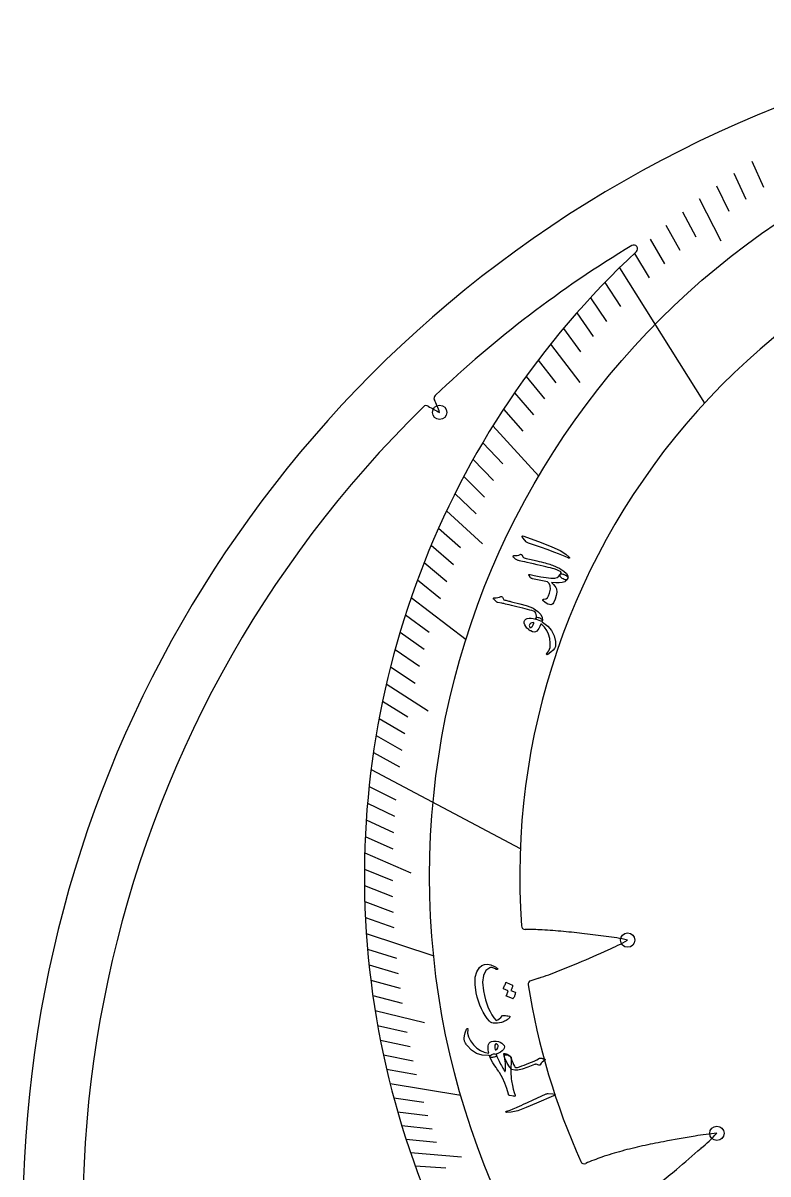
# Model space of a CAD drawing. Header units: millimetres. Extents: x -79 to 79, y -79 to 79.
# Drawn here: x -79.2 to -29.8, y 2.9 to 79.2 of the extents above; entities that cross this region are included whole.
import ezdxf

# ---------------------------------------------------------------- set-up
doc = ezdxf.new("R2010")
doc.units = ezdxf.units.MM
for name, color, linetype in [('CUT_INNER', 6, 'Continuous'), ('CUT_OUTER', 1, 'Continuous'), ('ENGRAVE', 7, 'Continuous'), ('ENGRAVE_FINE', 8, 'Continuous'), ('TEXT', 5, 'Continuous')]:
    doc.layers.add(name, color=color, linetype=linetype)

msp = doc.modelspace()

# ---------------------------------------------------------------- linework, layer by layer
at = {"layer": 'CUT_INNER'}
msp.add_lwpolyline([(-45.011, 15.858), (-45.534, 15.692)], dxfattribs=at)
for centre, radius, start, end in [((-0.001, 22.632), 46.271, 92.28327, 184.09645), ((-0.019, 0.022), 75.211, 121.06633, 133.59209), ((-38.701, 64.232), 0.25, 313.06728, 121.11328), ((0, 22.632), 56.568, 132.93161, 238.00866), ((-51.706, 54.313), 0.25, 133.41797, 205.85714), ((-58.737, 50.824), 7.599, 19.65791, 26.41783), ((0, 0), 75.24, 134.40007, 268.5993), ((-52.468, 53.578), 0.25, 58.51786, 134.47266), ((-48.457, 60.023), 7.341, 238.0917, 244.81588), ((-45.904, 19.345), 0.25, 184.04297, 269.25179), ((-45.955, -0.46), 19.555, 86.57459, 89.86118), ((-46.821, -17.111), 36.228, 84.54739, 86.7803), ((-49.333, -43.59), 62.826, 83.26556, 84.5614), ((-53.868, -82.754), 102.252, 82.51365, 83.31564), ((-41.849, 6.629), 12.068, 76.92429, 83.80049), ((-45.144, 28.839), 12.068, 293.07079, 299.95327), ((-77.979, 100.506), 90.895, 293.06028, 294.41055), ((-60.671, 59.825), 46.685, 291.33057, 293.0717), ((-54.31, 43.525), 29.187, 288.57783, 291.33872), ((-45.459, 15.454), 0.25, 107.62321, 188.96484), ((-0.022, 22.625), 46.249, 188.96894, 204.15065), ((-18.953, -89.586), 96.26, 99.37615, 100.6511), ((-32.402, -6.46), 12.057, 93.79502, 100.67699), ((-42, 13.826), 12.066, 309.94556, 316.82868), ((-31.857, -23.798), 29.212, 102.40755, 105.16383), ((-28.089, -40.896), 46.72, 100.67711, 102.41568), ((-36.441, -8.932), 13.645, 108.75604, 113.5763), ((-34.048, -15.714), 20.837, 105.16373, 108.98976), ((-94.226, 72.877), 90.895, 309.93528, 311.28555), ((-41.995, 3.805), 0.25, 204.08203, 292.63135), ((-65.854, 38.972), 46.685, 308.20557, 309.9467)]:
    msp.add_arc(centre, radius, start, end, dxfattribs=at)
at = {"layer": 'CUT_OUTER'}
msp.add_arc((0, 0), 79.2, 352.9693, 186.32868, dxfattribs=at)
at = {"layer": 'ENGRAVE'}
for points in [[(-39.665, 62.964), (-34.018, 53.999)], [(-48.051, 52.482), (-45.008, 49.159)], [(-53.464, 41.114), (-49.832, 38.322)], [(-56.125, 29.697), (-46.236, 24.465)], [(-56.44, 18.827), (-51.975, 17.337)], [(-54.868, 8.867), (-50.185, 8.11)]]:
    msp.add_lwpolyline(points, dxfattribs=at)
for centre, radius in [((0, 22.632), 52.244), ((-51.58, 53.379), 0.475), ((-39.118, 18.384), 0.475), ((-33.199, 5.571), 0.475)]:
    msp.add_circle(centre, radius, dxfattribs=at)
at = {"layer": 'ENGRAVE_FINE'}
for points in [[(-30.873, 70.032), (-30.116, 68.313)], [(-32.066, 69.234), (-31.276, 67.527)], [(-33.233, 68.409), (-32.41, 66.715)], [(-34.374, 67.558), (-32.948, 64.756)], [(-35.488, 66.684), (-34.601, 65.017)], [(-36.574, 65.786), (-35.656, 64.133)], [(-37.633, 64.866), (-36.683, 63.228)], [(-38.663, 63.925), (-37.682, 62.303)], [(-40.638, 61.983), (-39.595, 60.394)], [(-41.581, 60.985), (-40.508, 59.412)], [(-42.495, 59.971), (-41.392, 58.415)], [(-43.378, 58.94), (-42.246, 57.402)], [(-44.232, 57.894), (-42.296, 55.36)], [(-45.056, 56.835), (-43.867, 55.334)], [(-45.85, 55.764), (-44.632, 54.282)], [(-46.614, 54.68), (-45.367, 53.218)], [(-47.348, 53.586), (-46.073, 52.144)], [(-48.725, 51.37), (-47.396, 49.969)], [(-49.368, 50.249), (-48.013, 48.87)], [(-49.982, 49.123), (-48.601, 47.765)], [(-50.566, 47.989), (-49.159, 46.654)], [(-51.121, 46.851), (-48.731, 44.661)], [(-51.647, 45.709), (-50.19, 44.42)], [(-52.144, 44.563), (-50.662, 43.297)], [(-52.612, 43.415), (-51.106, 42.173)], [(-53.052, 42.265), (-51.523, 41.047)], [(-53.848, 39.963), (-52.273, 38.794)], [(-54.205, 38.812), (-52.608, 37.669)], [(-54.535, 37.663), (-52.916, 36.545)], [(-54.838, 36.515), (-53.199, 35.423)], [(-55.115, 35.369), (-52.344, 33.591)], [(-55.367, 34.226), (-53.687, 33.188)], [(-55.593, 33.087), (-53.894, 32.076)], [(-55.795, 31.953), (-54.076, 30.968)], [(-55.972, 30.822), (-54.234, 29.866)], [(-56.255, 28.578), (-54.482, 27.677)], [(-56.361, 27.465), (-54.571, 26.593)], [(-56.445, 26.358), (-54.639, 25.515)], [(-56.507, 25.259), (-54.685, 24.444)], [(-56.547, 24.166), (-53.479, 22.855)], [(-56.566, 23.081), (-54.714, 22.326)], [(-56.565, 22.005), (-54.698, 21.279)], [(-56.543, 20.937), (-54.663, 20.241)], [(-56.501, 19.877), (-54.608, 19.211)], [(-56.36, 17.785), (-54.443, 17.18)], [(-56.262, 16.754), (-54.333, 16.179)], [(-56.146, 15.732), (-54.206, 15.188)], [(-56.012, 14.72), (-54.062, 14.207)], [(-55.861, 13.718), (-52.589, 12.914)], [(-55.694, 12.726), (-53.726, 12.277)], [(-55.511, 11.745), (-53.534, 11.327)], [(-55.312, 10.775), (-53.327, 10.388)], [(-55.097, 9.815), (-53.106, 9.461)], [(-54.624, 7.929), (-52.62, 7.638)], [(-54.366, 7.003), (-52.357, 6.744)], [(-54.095, 6.087), (-52.081, 5.861)], [(-53.81, 5.183), (-51.792, 4.989)], [(-53.512, 4.291), (-50.136, 4.02)], [(-53.202, 3.409), (-51.178, 3.28)]]:
    msp.add_lwpolyline(points, dxfattribs=at)
at = {"layer": 'TEXT'}
for points in [[(-46.042, 45.041), (-46.103, 45.126), (-46.115, 45.176), (-46.077, 45.192), (-45.989, 45.172), (-44.841, 44.74), (-44.139, 44.471), (-43.596, 44.219), (-43.211, 43.987), (-42.984, 43.775), (-42.969, 43.75), (-42.964, 43.731), (-42.968, 43.719), (-42.981, 43.714), (-42.998, 43.713), (-43.018, 43.716), (-43.04, 43.722), (-43.066, 43.734), (-43.26, 43.829), (-43.469, 43.92), (-43.695, 44.009), (-43.938, 44.094), (-44, 44.117), (-44.171, 44.179), (-44.449, 44.278), (-44.835, 44.413), (-45.696, 44.705), (-45.74, 44.724), (-45.779, 44.745), (-45.812, 44.77), (-45.839, 44.797)], [(-46.688, 43.772), (-46.706, 43.791), (-46.716, 43.809), (-46.718, 43.828), (-46.714, 43.847), (-46.704, 43.862), (-46.69, 43.872), (-46.672, 43.879), (-46.649, 43.881), (-46.538, 43.881), (-46.433, 43.895), (-46.336, 43.921), (-46.246, 43.96), (-46.209, 43.97), (-46.176, 43.965), (-46.146, 43.946), (-46.119, 43.913), (-46.106, 43.893), (-46.094, 43.872), (-46.082, 43.852), (-46.069, 43.83), (-46.057, 43.809), (-46.045, 43.788), (-46.032, 43.768), (-46.02, 43.748), (-45.975, 43.73), (-45.842, 43.696), (-45.622, 43.645), (-45.315, 43.576), (-45.146, 43.538), (-44.987, 43.501), (-44.84, 43.466), (-44.703, 43.432), (-44.578, 43.399), (-44.463, 43.367), (-44.361, 43.336), (-44.269, 43.307), (-44.184, 43.277), (-44.1, 43.246), (-44.017, 43.212), (-43.934, 43.178), (-43.852, 43.141), (-43.77, 43.102), (-43.688, 43.062), (-43.607, 43.019), (-43.342, 42.858), (-43.165, 42.701), (-43.076, 42.549), (-43.075, 42.402), (-43.1, 42.341), (-43.14, 42.301), (-43.193, 42.282), (-43.26, 42.284), (-43.331, 42.302), (-43.398, 42.331), (-43.461, 42.371), (-43.519, 42.423), (-43.569, 42.48), (-43.597, 42.531), (-43.604, 42.577), (-43.59, 42.617), (-43.574, 42.645), (-43.56, 42.671), (-43.548, 42.694), (-43.537, 42.714), (-43.528, 42.731), (-43.522, 42.747), (-43.519, 42.76), (-43.518, 42.772), (-43.576, 42.823), (-43.675, 42.877), (-43.816, 42.934), (-43.997, 42.994), (-44.107, 43.026), (-44.233, 43.061), (-44.377, 43.099), (-44.537, 43.139), (-44.714, 43.182), (-44.908, 43.23), (-45.12, 43.28), (-45.349, 43.334), (-45.573, 43.385), (-45.77, 43.43), (-45.941, 43.468), (-46.084, 43.499), (-46.2, 43.523), (-46.289, 43.542), (-46.35, 43.554), (-46.384, 43.56), (-46.427, 43.572), (-46.47, 43.592), (-46.512, 43.619), (-46.555, 43.655), (-46.575, 43.675), (-46.594, 43.693), (-46.612, 43.71), (-46.629, 43.726), (-46.645, 43.739), (-46.66, 43.752), (-46.675, 43.763), (-46.688, 43.772)], [(-43.072, 42.395), (-43.118, 42.309), (-43.169, 42.239), (-43.226, 42.185), (-43.288, 42.148), (-43.448, 42.098), (-43.646, 42.072), (-43.883, 42.07), (-44.159, 42.092), (-44.032, 41.966), (-43.936, 41.856), (-43.872, 41.76), (-43.839, 41.679), (-43.819, 41.463), (-43.844, 41.236), (-43.912, 40.995), (-44.025, 40.742), (-44.072, 40.677), (-44.135, 40.637), (-44.212, 40.623), (-44.305, 40.636), (-44.406, 40.669), (-44.508, 40.722), (-44.611, 40.793), (-44.715, 40.882), (-44.729, 40.897), (-44.737, 40.912), (-44.74, 40.928), (-44.738, 40.945), (-44.73, 40.963), (-44.717, 40.976), (-44.7, 40.983), (-44.679, 40.984), (-44.547, 41.012), (-44.438, 41.089), (-44.352, 41.215), (-44.288, 41.392), (-44.241, 41.655), (-44.25, 41.868), (-44.315, 42.031), (-44.436, 42.143), (-45.413, 42.346), (-45.456, 42.357), (-45.493, 42.373), (-45.523, 42.392), (-45.546, 42.415), (-45.648, 42.553), (-45.661, 42.573), (-45.669, 42.589), (-45.673, 42.603), (-45.671, 42.613), (-45.658, 42.623), (-45.638, 42.628), (-45.608, 42.627), (-45.571, 42.619), (-45.322, 42.565), (-45.092, 42.519), (-44.88, 42.479), (-44.686, 42.447), (-44.51, 42.421), (-44.353, 42.401), (-44.215, 42.389), (-44.096, 42.382), (-43.932, 42.394), (-43.793, 42.438), (-43.678, 42.514), (-43.588, 42.621), (-43.56, 42.65), (-43.521, 42.666), (-43.47, 42.668), (-43.407, 42.656), (-43.376, 42.647), (-43.345, 42.636), (-43.314, 42.623), (-43.283, 42.61), (-43.253, 42.595), (-43.224, 42.577), (-43.195, 42.557), (-43.167, 42.535), (-43.118, 42.49), (-43.086, 42.452), (-43.07, 42.42), (-43.072, 42.395)], [(-47.815, 40.816), (-47.878, 40.878), (-47.929, 40.927), (-47.966, 40.962), (-47.991, 40.984), (-48.006, 40.999), (-48.015, 41.016), (-48.017, 41.032), (-48.014, 41.049), (-48.004, 41.066), (-47.99, 41.078), (-47.971, 41.084), (-47.947, 41.085), (-47.831, 41.087), (-47.723, 41.101), (-47.621, 41.126), (-47.526, 41.163), (-47.497, 41.172), (-47.47, 41.168), (-47.445, 41.149), (-47.422, 41.117), (-47.319, 40.954), (-47.252, 40.937), (-47.186, 40.919), (-47.121, 40.903), (-47.057, 40.886), (-46.994, 40.87), (-46.933, 40.855), (-46.873, 40.839), (-46.814, 40.825), (-46.267, 40.687), (-45.844, 40.568), (-45.545, 40.467), (-45.37, 40.386), (-45.077, 40.172), (-44.88, 39.965), (-44.777, 39.766), (-44.77, 39.574), (-44.771, 39.57), (-44.773, 39.565), (-44.775, 39.56), (-44.776, 39.556), (-44.813, 39.539), (-44.879, 39.544), (-44.976, 39.571), (-45.103, 39.621), (-45.149, 39.644), (-45.178, 39.669), (-45.191, 39.699), (-45.189, 39.733), (-45.168, 39.859), (-45.173, 39.973), (-45.205, 40.074), (-45.264, 40.164), (-45.363, 40.198), (-45.476, 40.233), (-45.604, 40.271), (-45.747, 40.311), (-45.903, 40.352), (-46.073, 40.396), (-46.256, 40.441), (-46.452, 40.488), (-46.645, 40.536), (-46.818, 40.578), (-46.972, 40.615), (-47.107, 40.646), (-47.222, 40.672), (-47.318, 40.695), (-47.393, 40.713), (-47.449, 40.727), (-47.733, 40.779), (-47.76, 40.788), (-47.782, 40.797), (-47.801, 40.806), (-47.815, 40.816)], [(-44.753, 39.463), (-44.409, 39.213), (-44.153, 38.916), (-43.983, 38.572), (-43.9, 38.182), (-43.895, 38.131), (-43.893, 38.081), (-43.892, 38.032), (-43.893, 37.984), (-43.896, 37.938), (-43.901, 37.894), (-43.909, 37.852), (-43.919, 37.812), (-43.966, 37.72), (-44.063, 37.61), (-44.208, 37.481), (-44.402, 37.332), (-44.427, 37.318), (-44.449, 37.311), (-44.468, 37.313), (-44.483, 37.324), (-44.493, 37.339), (-44.494, 37.355), (-44.487, 37.372), (-44.472, 37.39), (-44.337, 37.568), (-44.261, 37.792), (-44.243, 38.064), (-44.283, 38.384), (-44.36, 38.663), (-44.477, 38.915), (-44.634, 39.14), (-44.832, 39.337), (-44.841, 39.339), (-44.849, 39.339), (-44.855, 39.336), (-44.861, 39.332), (-44.928, 39.177), (-44.996, 39.05), (-45.065, 38.949), (-45.134, 38.874), (-45.216, 38.827), (-45.312, 38.813), (-45.421, 38.832), (-45.543, 38.885), (-45.559, 38.894), (-45.574, 38.903), (-45.59, 38.913), (-45.606, 38.923), (-45.622, 38.935), (-45.639, 38.947), (-45.657, 38.96), (-45.675, 38.974), (-45.789, 39.077), (-45.876, 39.184), (-45.936, 39.294), (-45.968, 39.408), (-45.97, 39.514), (-45.938, 39.598), (-45.873, 39.662), (-45.775, 39.704), (-45.65, 39.726), (-45.516, 39.728), (-45.37, 39.708), (-45.213, 39.668), (-45.21, 39.677), (-45.207, 39.686), (-45.205, 39.695), (-45.203, 39.704), (-45.2, 39.712), (-45.198, 39.721), (-45.195, 39.73), (-45.192, 39.739), (-45.173, 39.768), (-45.144, 39.784), (-45.104, 39.789), (-45.053, 39.782), (-45, 39.766), (-44.948, 39.745), (-44.898, 39.719), (-44.849, 39.688), (-44.807, 39.656), (-44.78, 39.627), (-44.767, 39.601), (-44.768, 39.579), (-44.8, 39.492), (-44.792, 39.488), (-44.782, 39.482), (-44.768, 39.474), (-44.753, 39.463)], [(-45.358, 39.438), (-45.461, 39.421), (-45.542, 39.39), (-45.598, 39.344), (-45.632, 39.285), (-45.635, 39.244), (-45.632, 39.205), (-45.621, 39.168), (-45.602, 39.132), (-45.591, 39.119), (-45.575, 39.112), (-45.556, 39.112), (-45.533, 39.118), (-45.474, 39.15), (-45.419, 39.209), (-45.371, 39.294), (-45.327, 39.405), (-45.325, 39.418), (-45.33, 39.427), (-45.341, 39.434), (-45.358, 39.438)], [(-46.939, 13.246), (-46.974, 13.206), (-47.013, 13.167), (-47.057, 13.13), (-47.106, 13.095), (-47.16, 13.062), (-47.218, 13.03), (-47.28, 13.001), (-47.346, 12.973), (-47.481, 12.927), (-47.617, 12.895), (-47.755, 12.877), (-47.895, 12.871), (-48.022, 12.881), (-48.128, 12.906), (-48.213, 12.945), (-48.276, 12.999), (-48.423, 13.182), (-48.56, 13.38), (-48.687, 13.594), (-48.803, 13.823), (-48.908, 14.068), (-49.002, 14.329), (-49.083, 14.605), (-49.151, 14.896), (-49.229, 15.45), (-49.218, 15.915), (-49.118, 16.289), (-48.934, 16.571), (-48.777, 16.696), (-48.6, 16.766), (-48.403, 16.781), (-48.187, 16.743), (-48.139, 16.727), (-48.09, 16.708), (-48.04, 16.686), (-47.989, 16.661), (-47.936, 16.632), (-47.881, 16.6), (-47.825, 16.565), (-47.768, 16.527), (-47.752, 16.514), (-47.741, 16.5), (-47.736, 16.484), (-47.736, 16.467), (-47.738, 16.455), (-47.745, 16.444), (-47.756, 16.435), (-47.771, 16.427), (-47.785, 16.423), (-47.799, 16.423), (-47.813, 16.427), (-47.827, 16.435), (-47.883, 16.47), (-47.94, 16.501), (-47.998, 16.528), (-48.058, 16.55), (-48.114, 16.563), (-48.166, 16.567), (-48.216, 16.562), (-48.263, 16.549), (-48.523, 16.359), (-48.681, 16.041), (-48.733, 15.597), (-48.677, 15.027), (-48.616, 14.718), (-48.541, 14.427), (-48.454, 14.153), (-48.353, 13.897), (-48.24, 13.658), (-48.115, 13.437), (-47.978, 13.234), (-47.829, 13.048), (-47.732, 13.088), (-47.63, 13.156), (-47.521, 13.251), (-47.406, 13.374), (-47.394, 13.379), (-47.37, 13.383), (-47.334, 13.386), (-47.287, 13.387), (-47.282, 13.386), (-47.277, 13.385), (-47.274, 13.385), (-47.271, 13.385), (-47.206, 13.382), (-47.131, 13.372), (-47.048, 13.357), (-46.957, 13.337), (-46.928, 13.326), (-46.915, 13.307), (-46.919, 13.28), (-46.939, 13.246)], [(-46.571, 14.921), (-46.564, 14.916), (-46.559, 14.909), (-46.556, 14.898), (-46.555, 14.885), (-46.566, 14.835), (-46.578, 14.787), (-46.592, 14.739), (-46.609, 14.693), (-46.627, 14.647), (-46.649, 14.602), (-46.673, 14.557), (-46.699, 14.513), (-46.708, 14.504), (-46.718, 14.498), (-46.73, 14.497), (-46.742, 14.5), (-47.155, 14.666), (-47.161, 14.672), (-47.163, 14.681), (-47.16, 14.694), (-47.153, 14.711), (-47.145, 14.723), (-47.136, 14.743), (-47.124, 14.769), (-47.11, 14.803), (-47.093, 14.844), (-47.074, 14.893), (-47.051, 14.949), (-47.026, 15.014), (-47.345, 15.15), (-47.355, 15.158), (-47.359, 15.168), (-47.357, 15.182), (-47.348, 15.2), (-47.34, 15.215), (-47.329, 15.239), (-47.314, 15.271), (-47.295, 15.312), (-47.272, 15.362), (-47.246, 15.422), (-47.217, 15.491), (-47.183, 15.571), (-47.177, 15.579), (-47.17, 15.584), (-47.162, 15.584), (-47.154, 15.58), (-46.759, 15.4), (-46.752, 15.395), (-46.747, 15.387), (-46.744, 15.376), (-46.743, 15.363), (-46.75, 15.321), (-46.76, 15.28), (-46.772, 15.239), (-46.786, 15.2), (-46.802, 15.161), (-46.819, 15.123), (-46.839, 15.086), (-46.86, 15.05)], [(-48.334, 10.739), (-48.761, 10.758), (-49.142, 10.874), (-49.477, 11.088), (-49.765, 11.401), (-49.797, 11.447), (-49.827, 11.492), (-49.855, 11.538), (-49.88, 11.583), (-49.902, 11.629), (-49.922, 11.673), (-49.938, 11.717), (-49.952, 11.76), (-49.961, 11.873), (-49.937, 12.03), (-49.881, 12.23), (-49.792, 12.474), (-49.777, 12.502), (-49.761, 12.519), (-49.744, 12.527), (-49.726, 12.525), (-49.71, 12.515), (-49.701, 12.501), (-49.698, 12.481), (-49.702, 12.456), (-49.725, 12.217), (-49.671, 11.966), (-49.54, 11.703), (-49.332, 11.43), (-49.113, 11.219), (-48.874, 11.06), (-48.617, 10.952), (-48.342, 10.894), (-48.333, 10.897), (-48.327, 10.902), (-48.323, 10.908), (-48.321, 10.915), (-48.352, 11.087), (-48.367, 11.236), (-48.366, 11.363), (-48.349, 11.466), (-48.306, 11.552), (-48.233, 11.617), (-48.131, 11.66), (-48, 11.681), (-47.982, 11.682), (-47.964, 11.682), (-47.945, 11.682), (-47.926, 11.682), (-47.906, 11.681), (-47.885, 11.68), (-47.863, 11.678), (-47.84, 11.676), (-47.688, 11.65), (-47.557, 11.608), (-47.447, 11.548), (-47.358, 11.47), (-47.298, 11.384), (-47.278, 11.297), (-47.297, 11.208), (-47.355, 11.118), (-47.445, 11.03), (-47.556, 10.953), (-47.687, 10.886), (-47.839, 10.83), (-47.836, 10.82), (-47.833, 10.811), (-47.83, 10.802), (-47.827, 10.794), (-47.824, 10.785), (-47.821, 10.777), (-47.818, 10.767), (-47.816, 10.758), (-47.814, 10.723), (-47.829, 10.692), (-47.859, 10.665), (-47.905, 10.642), (-47.957, 10.624), (-48.011, 10.612), (-48.068, 10.604), (-48.126, 10.602), (-48.179, 10.606), (-48.218, 10.615), (-48.243, 10.629), (-48.256, 10.649), (-48.279, 10.742), (-48.288, 10.741), (-48.3, 10.74), (-48.316, 10.739), (-48.334, 10.739)], [(-47.85, 11.107), (-47.773, 11.179), (-47.724, 11.25), (-47.702, 11.32), (-47.707, 11.388), (-47.726, 11.425), (-47.751, 11.456), (-47.781, 11.482), (-47.815, 11.502), (-47.832, 11.507), (-47.849, 11.504), (-47.865, 11.494), (-47.881, 11.476), (-47.913, 11.415), (-47.926, 11.335), (-47.919, 11.236), (-47.893, 11.117), (-47.888, 11.105), (-47.879, 11.1), (-47.866, 11.1), (-47.85, 11.107)], [(-46.842, 10.153), (-46.855, 10.027), (-46.863, 9.896), (-46.866, 9.762), (-46.863, 9.623), (-46.856, 9.482), (-46.844, 9.337), (-46.827, 9.19), (-46.806, 9.04), (-46.758, 8.752), (-46.702, 8.501), (-46.64, 8.286), (-46.572, 8.107), (-46.566, 8.087), (-46.566, 8.07), (-46.571, 8.055), (-46.583, 8.041), (-46.598, 8.031), (-46.615, 8.024), (-46.635, 8.022), (-46.656, 8.024), (-46.953, 8.088), (-46.977, 8.096), (-46.996, 8.11), (-47.009, 8.131), (-47.016, 8.158), (-47.126, 8.544), (-47.257, 8.905), (-47.412, 9.243), (-47.589, 9.558), (-47.599, 9.575), (-47.618, 9.605), (-47.646, 9.646), (-47.682, 9.7), (-47.727, 9.765), (-47.781, 9.843), (-47.843, 9.933), (-47.914, 10.035), (-48.047, 10.235), (-48.148, 10.405), (-48.218, 10.544), (-48.257, 10.653), (-48.254, 10.684), (-48.229, 10.718), (-48.184, 10.754), (-48.117, 10.793), (-48.003, 10.833), (-47.916, 10.841), (-47.855, 10.815), (-47.821, 10.757), (-47.787, 10.663), (-47.728, 10.532), (-47.644, 10.365), (-47.535, 10.161), (-47.478, 10.058), (-47.429, 9.969), (-47.386, 9.892), (-47.351, 9.828), (-47.322, 9.778), (-47.3, 9.74), (-47.286, 9.716), (-47.279, 9.705), (-47.275, 9.701), (-47.272, 9.698), (-47.27, 9.695), (-47.267, 9.693), (-47.266, 9.691), (-47.264, 9.688), (-47.263, 9.686), (-47.262, 9.684), (-47.251, 9.671), (-47.242, 9.667), (-47.236, 9.673), (-47.232, 9.687), (-47.222, 9.748), (-47.214, 9.812), (-47.209, 9.879), (-47.207, 9.947), (-47.208, 10.018), (-47.211, 10.092), (-47.215, 10.169), (-47.223, 10.248), (-47.231, 10.325), (-47.241, 10.401), (-47.252, 10.475), (-47.264, 10.548), (-47.279, 10.619), (-47.295, 10.688), (-47.313, 10.753), (-47.332, 10.816), (-47.334, 10.834), (-47.331, 10.846), (-47.322, 10.855), (-47.307, 10.859), (-47.278, 10.857), (-47.25, 10.853), (-47.222, 10.848), (-47.194, 10.841), (-47.166, 10.832), (-47.137, 10.822), (-47.107, 10.811), (-47.076, 10.799), (-47.016, 10.77), (-46.967, 10.739), (-46.93, 10.705), (-46.904, 10.668), (-46.864, 10.569), (-46.84, 10.45), (-46.833, 10.312), (-46.842, 10.153)], [(-46.412, 9.937), (-46.277, 9.985), (-46.135, 10.038), (-45.986, 10.094), (-45.831, 10.154), (-45.669, 10.218), (-45.498, 10.288), (-45.32, 10.361), (-45.134, 10.44), (-44.952, 10.548), (-44.926, 10.556), (-44.901, 10.56), (-44.876, 10.56), (-44.851, 10.556), (-44.838, 10.553), (-44.821, 10.549), (-44.799, 10.543), (-44.773, 10.535), (-44.743, 10.527), (-44.707, 10.517), (-44.667, 10.506), (-44.623, 10.495), (-44.608, 10.491), (-44.596, 10.484), (-44.588, 10.474), (-44.583, 10.462), (-44.582, 10.451), (-44.587, 10.44), (-44.597, 10.43), (-44.612, 10.42), (-44.699, 10.362), (-44.778, 10.293), (-44.851, 10.212), (-44.917, 10.119), (-44.936, 10.095), (-44.958, 10.082), (-44.984, 10.079), (-45.012, 10.088), (-45.178, 10.146), (-45.197, 10.149), (-45.221, 10.148), (-45.249, 10.142), (-45.283, 10.132), (-45.738, 9.95), (-46.11, 9.825), (-46.398, 9.757), (-46.603, 9.747), (-46.789, 9.813), (-46.959, 9.97), (-47.112, 10.219), (-47.247, 10.56), (-47.273, 10.693), (-47.248, 10.768), (-47.173, 10.785), (-47.047, 10.745), (-47.03, 10.736), (-47.013, 10.728), (-46.996, 10.72), (-46.98, 10.713), (-46.964, 10.706), (-46.949, 10.699), (-46.934, 10.692), (-46.919, 10.685), (-46.89, 10.667), (-46.866, 10.643), (-46.847, 10.612), (-46.834, 10.574), (-46.784, 10.404), (-46.733, 10.256), (-46.681, 10.13), (-46.628, 10.027), (-46.587, 9.971), (-46.538, 9.937), (-46.479, 9.926), (-46.412, 9.937)], [(-44.075, 8.181), (-43.973, 8.167), (-43.931, 8.143), (-43.949, 8.108), (-44.026, 8.063), (-45.149, 7.574), (-45.838, 7.273), (-46.401, 7.068), (-46.837, 6.962), (-47.148, 6.955), (-47.177, 6.963), (-47.194, 6.973), (-47.2, 6.985), (-47.194, 6.998), (-47.183, 7.012), (-47.167, 7.024), (-47.146, 7.035), (-47.12, 7.044), (-46.915, 7.112), (-46.701, 7.194), (-46.478, 7.288), (-46.245, 7.397), (-46.184, 7.424), (-46.019, 7.499), (-45.75, 7.621), (-45.378, 7.79), (-44.553, 8.171), (-44.509, 8.188), (-44.466, 8.199), (-44.425, 8.205), (-44.386, 8.205)]]:
    msp.add_lwpolyline(points, close=True, dxfattribs=at)

doc.saveas('drawing.dxf')
